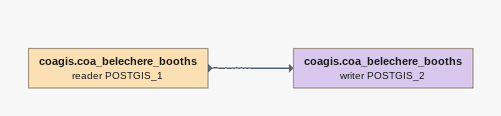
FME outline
coagis.coa_belechere_booths (reader POSTGIS_1)
    -> coagis.coa_belechere_booths (writer POSTGIS_2)
coagis.coa_belechere_booths (writer POSTGIS_2)
